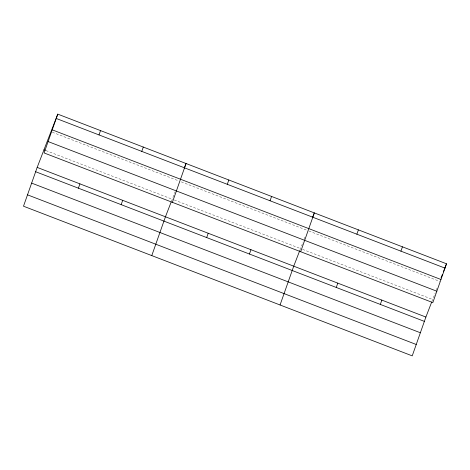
<?xml version="1.0" encoding="UTF-8"?>
<svg xmlns="http://www.w3.org/2000/svg" width="470" height="470" viewBox="0 0 470 470"><rect width="100%" height="100%" fill="white"/><g stroke="black" fill="none" stroke-linecap="round" stroke-linejoin="round"><path stroke-width="0.35" stroke-dasharray="2.35 1.76" d="M171.462 201.236L175.104 191.831M300.007 249.946L303.121 241.886M304.161 239.201L304.936 237.191M431.912 301.505L435.291 292.769M436.33 290.084L437.106 288.075M52.329 132.235L178.576 180.833M181.291 181.878L307.533 230.482M308.89 231.005L439.703 281.365M46.001 150.606L172.249 199.209M174.282 199.991L300.53 248.595M302.562 249.376L432.694 299.478"/><path stroke-width="0.7" d="M57.769 114.134L44.104 152.944L432.829 302.598L446.5 263.788L57.769 114.134L37.171 167.402L23.5 206.213L412.231 355.866L425.896 317.056L431.648 302.181M78.402 188.188L79.929 183.864M99.006 134.925L100.533 130.595M121.166 204.65L122.688 200.326M141.77 151.387L143.291 147.057M151.781 255.598L165.452 216.787L171.203 201.912M172.384 202.329L186.05 163.519L184.222 168.248M206.683 237.573L208.21 233.249M227.286 184.311L228.814 179.981M249.447 254.035L250.968 249.711M270.05 200.772L271.572 196.442M280.061 304.983L293.732 266.173L299.743 250.622M300.665 251.72L314.33 212.904L312.503 217.639M336.262 287.458L337.783 283.134M356.865 234.195L358.387 229.865M380.318 304.419L381.84 300.095M400.922 251.156L402.443 246.826M441.007 277.982L442.317 274.603M443.363 271.901L446.5 263.788M56.247 118.463L444.978 268.117M52.241 129.843L440.966 279.497M48.11 141.564L436.841 291.218M43.969 149.824L45.326 150.347M37.171 167.402L425.896 317.056M35.644 171.726L424.375 321.38M31.637 183.106L420.368 332.76M27.507 194.833L416.238 344.487"/></g></svg>
